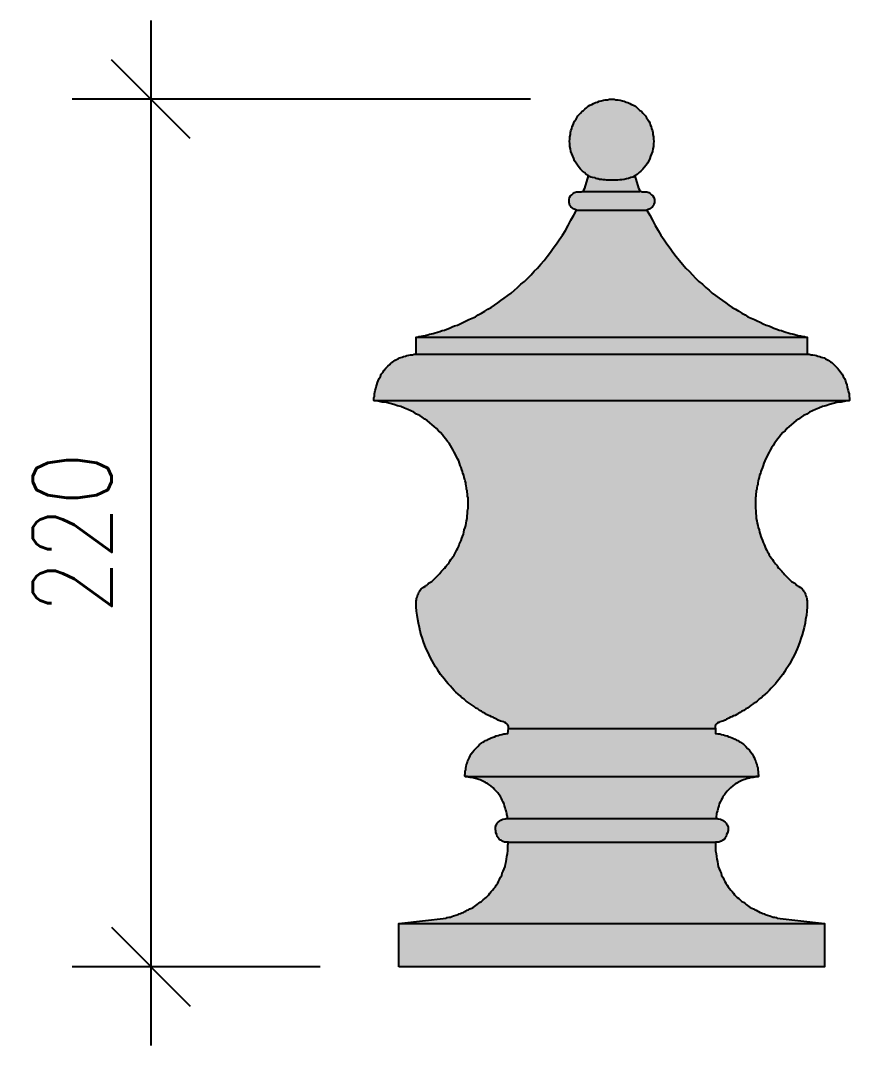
# Model space of a CAD drawing. Header units: millimetres. Extents: x -38686 to 870903, y -23218 to 232707.
# Drawn here: x 16744.2 to 16954.8, y 25199.3 to 25459.6 of the extents above; entities that cross this region are included whole.
import ezdxf

# ---------------------------------------------------------------- set-up
doc = ezdxf.new("R2010")
doc.units = ezdxf.units.MM
doc.header["$LTSCALE"] = 10
doc.header["$PDMODE"] = 35
doc.header["$PDSIZE"] = 50
for name, color, linetype in [('04 - Building Outline', 5, 'Continuous'), ('42 - Detail Hatch', 7, 'Continuous'), ('44 - Detail Text', 7, 'Continuous')]:
    doc.layers.add(name, color=color, linetype=linetype)
doc.styles.add('1-10', font='romans.shx', dxfattribs={"width": 0.8, "height": 20})
doc.dimstyles.new('1-10', dxfattribs={"dimtxt": 20, "dimasz": 20, "dimexe": 20, "dimexo": 20, "dimgap": 10, "dimtad": 1, "dimdec": 0, "dimzin": 0, "dimdsep": 46, "dimtxsty": '1-10', "dimblk": 'OBLIQUE', "dimcen": 20, "dimdle": 20, "dimclrd": 251, "dimclre": 251, "dimclrt": 251, "dimadec": 0, "dimazin": 0, "dimtfac": 1, "dimtdec": 0, "dimtix": 1, "dimtmove": 1, "dimatfit": 3, "dimfxl": 1, "dimtolj": 1, "dimtzin": 0, "dimlwd": 25, "dimarcsym": 0})

# ---------------------------------------------------------------- blocks, each defined once
blk = doc.blocks.new('_Oblique')
at = {"color": 0, "linetype": 'ByBlock', "lineweight": -2}
blk.add_line((-0.5, -0.5), (0.5, 0.5), dxfattribs=at)
blk = doc.blocks.new('*D57')
at = {"layer": '44 - Detail Text', "color": 251, "lineweight": 25, "transparency": 16777216}
blk.add_line((16777.37, 25459.56), (16777.37, 25199.33), dxfattribs=at)
at = {"layer": '44 - Detail Text', "color": 251, "lineweight": -2, "transparency": 16777216}
for p, q in [((16873.79, 25439.56), (16757.37, 25439.56)), ((16820.35, 25219.33), (16757.37, 25219.33))]:
    blk.add_line(p, q, dxfattribs=at)
at = {"layer": 'Defpoints', "color": 0, "transparency": 16777216}
for p in [(16893.79, 25439.56), (16777.37, 25219.33), (16840.35, 25219.33)]:
    blk.add_point(p, dxfattribs=at)
at = {"layer": '44 - Detail Text', "color": 251, "lineweight": 25, "transparency": 16777216, "xscale": 20, "yscale": 20, "zscale": 20}
for p, rotation in [((16777.37, 25439.56), 90), ((16777.37, 25219.33), 270)]:
    blk.add_blockref('_Oblique', p, dxfattribs=dict(at, rotation=rotation))
at = {"layer": '44 - Detail Text', "color": 251, "transparency": 16777216, "insert": (16757.37, 25329.44), "char_height": 20, "attachment_point": 5, "rotation": 90, "style": '1-10'}
blk.add_mtext('\\A1;220', dxfattribs=at)

msp = doc.modelspace()

# ---------------------------------------------------------------- hatches: boundary and pattern name
at = {"layer": '42 - Detail Hatch', "ltscale": 10}
h = msp.add_hatch(color=69, dxfattribs=at)
h.dxf.hatch_style = 1
h.paths.add_polyline_path([(16840.348, 25219.325), (16840.348, 25230.272), (16852.354, 25231.685), (16852.59, 25231.802), (16852.707, 25231.802), (16853.061, 25231.92), (16853.414, 25231.92), (16853.767, 25232.038), (16854.238, 25232.273), (16854.826, 25232.391), (16855.415, 25232.626), (16855.65, 25232.744), (16856.003, 25232.862), (16856.356, 25232.98), (16856.71, 25233.097), (16857.063, 25233.333), (16857.298, 25233.45), (16857.651, 25233.686), (16858.004, 25233.803), (16858.358, 25234.039), (16858.828, 25234.157), (16859.182, 25234.392), (16859.535, 25234.627), (16859.888, 25234.863), (16860.241, 25235.098), (16860.594, 25235.451), (16860.947, 25235.687), (16861.3, 25235.922), (16861.771, 25236.275), (16862.124, 25236.629), (16862.477, 25236.864), (16862.831, 25237.217), (16863.184, 25237.57), (16863.419, 25238.041), (16863.772, 25238.394), (16864.125, 25238.747), (16864.478, 25239.218), (16864.832, 25239.571), (16865.067, 25240.042), (16865.42, 25240.513), (16865.656, 25240.984), (16865.891, 25241.455), (16866.126, 25242.043), (16866.48, 25242.514), (16866.597, 25243.103), (16866.833, 25243.573), (16867.068, 25244.162), (16867.304, 25244.751), (16867.421, 25245.339), (16867.539, 25246.045), (16867.657, 25246.634), (16867.774, 25247.34), (16867.892, 25248.046), (16868.01, 25248.753), (16868.01, 25249.459), (16868.01, 25250.165), (16868.127, 25250.989), (16867.892, 25250.989), (16867.657, 25250.989), (16867.186, 25250.989), (16866.597, 25251.225), (16866.362, 25251.342), (16866.126, 25251.46), (16865.773, 25251.695), (16865.538, 25252.049), (16865.302, 25252.402), (16865.185, 25252.873), (16864.949, 25253.343), (16864.949, 25253.932), (16864.832, 25254.05), (16864.832, 25254.403), (16864.832, 25254.756), (16865.067, 25255.344), (16865.185, 25255.58), (16865.302, 25255.815), (16865.538, 25256.051), (16865.891, 25256.286), (16866.244, 25256.522), (16866.715, 25256.757), (16867.304, 25256.875), (16867.539, 25256.992), (16867.892, 25256.992), (16867.892, 25257.11), (16867.892, 25257.463), (16867.774, 25257.934), (16867.774, 25258.287), (16867.657, 25258.523), (16867.539, 25258.876), (16867.421, 25259.347), (16867.304, 25259.7), (16867.186, 25260.171), (16867.068, 25260.641), (16866.833, 25261.112), (16866.597, 25261.583), (16866.362, 25262.054), (16866.126, 25262.525), (16865.773, 25262.996), (16865.42, 25263.466), (16865.067, 25263.937), (16864.596, 25264.29), (16864.243, 25264.761), (16863.655, 25265.232), (16863.184, 25265.585), (16862.831, 25265.821), (16862.595, 25265.938), (16862.242, 25266.174), (16862.007, 25266.291), (16861.653, 25266.409), (16861.3, 25266.645), (16860.947, 25266.762), (16860.594, 25266.88), (16860.123, 25266.998), (16859.77, 25267.115), (16859.417, 25267.233), (16858.946, 25267.351), (16858.475, 25267.351), (16858.004, 25267.469), (16857.651, 25267.586), (16857.18, 25267.586), (16857.063, 25267.704), (16857.063, 25267.939), (16857.18, 25268.41), (16857.18, 25268.763), (16857.18, 25268.999), (16857.298, 25269.352), (16857.298, 25269.823), (16857.416, 25270.176), (16857.534, 25270.647), (16857.651, 25271), (16857.769, 25271.471), (16858.004, 25271.942), (16858.24, 25272.412), (16858.475, 25272.883), (16858.711, 25273.354), (16859.064, 25273.825), (16859.417, 25274.296), (16859.888, 25274.767), (16860.359, 25275.237), (16860.829, 25275.708), (16861.065, 25275.944), (16861.418, 25276.179), (16861.653, 25276.297), (16862.007, 25276.532), (16862.36, 25276.768), (16862.713, 25276.885), (16863.066, 25277.121), (16863.419, 25277.238), (16863.772, 25277.474), (16864.243, 25277.592), (16864.596, 25277.709), (16865.067, 25277.945), (16865.538, 25278.062), (16866.009, 25278.18), (16866.48, 25278.298), (16866.95, 25278.416), (16867.421, 25278.416), (16868.01, 25278.533), (16868.127, 25279.828), (16868.127, 25279.946), (16868.127, 25280.299), (16868.01, 25280.77), (16867.774, 25281.005), (16867.421, 25281.241), (16867.421, 25281.358), (16867.186, 25281.358), (16866.95, 25281.476), (16866.597, 25281.594), (16866.126, 25281.711), (16865.538, 25281.947), (16865.185, 25282.182), (16864.949, 25282.3), (16864.596, 25282.418), (16864.243, 25282.653), (16863.89, 25282.771), (16863.419, 25283.006), (16863.066, 25283.124), (16862.595, 25283.359), (16862.242, 25283.595), (16861.771, 25283.83), (16861.3, 25284.183), (16860.829, 25284.419), (16860.359, 25284.772), (16859.888, 25285.007), (16859.417, 25285.36), (16858.946, 25285.714), (16858.475, 25286.067), (16857.887, 25286.42), (16857.416, 25286.773), (16856.945, 25287.244), (16856.356, 25287.597), (16855.886, 25288.068), (16855.415, 25288.539), (16854.826, 25289.009), (16854.355, 25289.48), (16853.885, 25290.069), (16853.414, 25290.54), (16852.825, 25291.128), (16852.354, 25291.717), (16851.884, 25292.305), (16851.413, 25292.894), (16850.942, 25293.482), (16850.471, 25294.189), (16850.118, 25294.777), (16849.647, 25295.484), (16849.176, 25296.19), (16848.823, 25297.014), (16848.352, 25297.72), (16847.999, 25298.544), (16847.646, 25299.25), (16847.293, 25300.074), (16846.94, 25300.898), (16846.587, 25301.84), (16846.351, 25302.664), (16845.998, 25303.606), (16845.763, 25304.547), (16845.527, 25305.489), (16845.292, 25306.548), (16845.174, 25307.49), (16844.939, 25308.549), (16844.821, 25309.609), (16844.703, 25310.668), (16844.703, 25310.786), (16844.703, 25311.139), (16844.703, 25311.61), (16844.703, 25312.198), (16844.821, 25312.434), (16844.821, 25312.787), (16844.939, 25313.14), (16845.056, 25313.493), (16845.174, 25313.846), (16845.292, 25314.082), (16845.409, 25314.435), (16845.645, 25314.67), (16845.763, 25314.906), (16845.998, 25315.259), (16846.469, 25315.612), (16846.94, 25315.847), (16847.057, 25315.965), (16847.175, 25316.083), (16847.411, 25316.2), (16847.646, 25316.436), (16847.881, 25316.671), (16848.234, 25316.907), (16848.705, 25317.142), (16849.058, 25317.495), (16849.529, 25317.966), (16850, 25318.437), (16850.236, 25318.672), (16850.471, 25318.908), (16850.706, 25319.143), (16850.942, 25319.379), (16851.177, 25319.732), (16851.413, 25319.967), (16851.766, 25320.32), (16852.001, 25320.556), (16852.237, 25320.909), (16852.472, 25321.262), (16852.825, 25321.615), (16853.061, 25321.968), (16853.296, 25322.321), (16853.531, 25322.675), (16853.767, 25323.028), (16854.12, 25323.499), (16854.355, 25323.852), (16854.591, 25324.322), (16854.826, 25324.676), (16855.062, 25325.146), (16855.297, 25325.617), (16855.533, 25326.088), (16855.65, 25326.559), (16855.886, 25327.03), (16856.121, 25327.501), (16856.356, 25328.089), (16856.474, 25328.56), (16856.71, 25329.149), (16856.827, 25329.619), (16856.945, 25330.208), (16857.18, 25330.797), (16857.298, 25331.385), (16857.416, 25331.974), (16857.534, 25332.562), (16857.651, 25333.151), (16857.651, 25333.739), (16857.769, 25334.446), (16857.769, 25335.034), (16857.887, 25335.74), (16857.887, 25336.447), (16857.887, 25337.035), (16857.887, 25337.741), (16857.887, 25337.859), (16857.887, 25338.095), (16857.887, 25338.33), (16857.769, 25338.801), (16857.769, 25339.272), (16857.651, 25339.86), (16857.651, 25340.213), (16857.534, 25340.566), (16857.534, 25340.92), (16857.416, 25341.39), (16857.298, 25341.744), (16857.298, 25342.214), (16857.18, 25342.685), (16857.063, 25343.038), (16856.945, 25343.509), (16856.827, 25344.098), (16856.592, 25344.569), (16856.474, 25345.039), (16856.356, 25345.51), (16856.121, 25346.099), (16855.886, 25346.57), (16855.768, 25347.158), (16855.533, 25347.747), (16855.297, 25348.218), (16854.944, 25348.806), (16854.709, 25349.395), (16854.355, 25349.983), (16854.12, 25350.454), (16853.767, 25351.043), (16853.414, 25351.631), (16853.061, 25352.22), (16852.707, 25352.691), (16852.237, 25353.279), (16851.766, 25353.868), (16851.413, 25354.339), (16850.942, 25354.927), (16850.353, 25355.398), (16849.882, 25355.986), (16849.294, 25356.457), (16848.823, 25356.928), (16848.234, 25357.399), (16847.528, 25357.988), (16846.94, 25358.341), (16846.233, 25358.812), (16845.645, 25359.282), (16844.821, 25359.635), (16844.115, 25360.106), (16843.408, 25360.459), (16842.584, 25360.813), (16841.76, 25361.166), (16840.819, 25361.519), (16839.995, 25361.754), (16839.053, 25362.107), (16838.111, 25362.343), (16837.17, 25362.578), (16836.11, 25362.696), (16835.051, 25362.931), (16833.992, 25363.049), (16833.992, 25363.167), (16833.992, 25363.52), (16833.992, 25363.755), (16834.109, 25364.108), (16834.109, 25364.462), (16834.109, 25364.815), (16834.227, 25365.168), (16834.345, 25365.639), (16834.462, 25366.11), (16834.58, 25366.58), (16834.698, 25367.051), (16834.933, 25367.64), (16835.051, 25368.111), (16835.286, 25368.699), (16835.64, 25369.17), (16835.875, 25369.759), (16836.228, 25370.229), (16836.581, 25370.818), (16837.052, 25371.289), (16837.523, 25371.76), (16837.994, 25372.23), (16838.229, 25372.466), (16838.465, 25372.701), (16838.818, 25372.937), (16839.053, 25373.054), (16839.406, 25373.29), (16839.759, 25373.525), (16840.113, 25373.643), (16840.466, 25373.878), (16840.819, 25373.996), (16841.172, 25374.114), (16841.525, 25374.232), (16841.996, 25374.349), (16842.349, 25374.467), (16842.82, 25374.585), (16843.291, 25374.702), (16843.762, 25374.702), (16844.232, 25374.82), (16844.703, 25374.82), (16844.703, 25379.175), (16844.821, 25379.175), (16845.056, 25379.175), (16845.409, 25379.293), (16845.88, 25379.293), (16846.116, 25379.411), (16846.469, 25379.528), (16846.822, 25379.528), (16847.293, 25379.646), (16847.646, 25379.764), (16848.117, 25379.882), (16848.588, 25379.999), (16849.058, 25380.117), (16849.529, 25380.235), (16850.118, 25380.47), (16850.706, 25380.588), (16851.295, 25380.823), (16851.884, 25380.941), (16852.472, 25381.176), (16853.178, 25381.412), (16853.885, 25381.765), (16854.473, 25382), (16855.179, 25382.236), (16855.886, 25382.589), (16856.71, 25382.942), (16857.416, 25383.295), (16858.122, 25383.648), (16858.946, 25384.001), (16859.77, 25384.355), (16860.476, 25384.825), (16861.3, 25385.296), (16862.124, 25385.767), (16862.948, 25386.238), (16863.772, 25386.709), (16864.596, 25387.297), (16865.42, 25387.886), (16866.244, 25388.474), (16867.068, 25389.063), (16868.01, 25389.769), (16868.834, 25390.358), (16869.658, 25391.064), (16870.482, 25391.77), (16871.306, 25392.594), (16872.247, 25393.301), (16873.071, 25394.125), (16873.895, 25394.948), (16874.719, 25395.89), (16875.543, 25396.714), (16876.367, 25397.656), (16877.191, 25398.597), (16878.015, 25399.657), (16878.839, 25400.716), (16879.545, 25401.776), (16880.369, 25402.835), (16881.076, 25403.894), (16881.9, 25405.072), (16882.606, 25406.249), (16883.312, 25407.543), (16884.018, 25408.838), (16884.725, 25410.133), (16885.431, 25411.428), (16885.078, 25411.546), (16884.607, 25411.781), (16884.371, 25412.016), (16884.018, 25412.252), (16883.783, 25412.605), (16883.665, 25412.958), (16883.547, 25413.311), (16883.547, 25413.664), (16883.547, 25414.135), (16883.665, 25414.606), (16883.901, 25415.077), (16884.254, 25415.312), (16884.607, 25415.665), (16884.96, 25415.901), (16885.431, 25416.019), (16885.902, 25416.019), (16886.019, 25416.019), (16886.608, 25416.019), (16886.843, 25416.136), (16887.079, 25416.254), (16887.314, 25416.607), (16887.55, 25416.96), (16888.491, 25420.138), (16887.903, 25420.492), (16887.432, 25420.962), (16886.961, 25421.316), (16886.49, 25421.786), (16886.137, 25422.257), (16885.666, 25422.846), (16885.313, 25423.317), (16884.96, 25423.905), (16884.725, 25424.494), (16884.489, 25425.082), (16884.254, 25425.671), (16884.018, 25426.259), (16883.901, 25426.966), (16883.783, 25427.554), (16883.783, 25428.26), (16883.665, 25428.967), (16883.783, 25429.437), (16883.783, 25430.026), (16883.901, 25430.615), (16883.901, 25431.085), (16884.018, 25431.556), (16884.254, 25432.145), (16884.371, 25432.616), (16884.607, 25433.087), (16884.725, 25433.557), (16884.96, 25434.028), (16885.313, 25434.499), (16885.549, 25434.852), (16885.784, 25435.323), (16886.137, 25435.676), (16886.49, 25436.029), (16886.843, 25436.5), (16887.197, 25436.736), (16887.55, 25437.089), (16888.02, 25437.442), (16888.374, 25437.795), (16888.844, 25438.03), (16889.315, 25438.266), (16889.786, 25438.501), (16890.257, 25438.737), (16890.728, 25438.854), (16891.199, 25439.09), (16891.669, 25439.207), (16892.258, 25439.325), (16892.729, 25439.443), (16893.317, 25439.443), (16893.788, 25439.561), (16894.377, 25439.561), (16894.965, 25439.561), (16895.436, 25439.443), (16896.025, 25439.443), (16896.496, 25439.325), (16897.084, 25439.207), (16897.555, 25439.09), (16898.026, 25438.854), (16898.497, 25438.737), (16898.968, 25438.501), (16899.438, 25438.266), (16899.909, 25438.03), (16900.38, 25437.795), (16900.733, 25437.442), (16901.204, 25437.089), (16901.557, 25436.736), (16901.91, 25436.5), (16902.263, 25436.029), (16902.617, 25435.676), (16902.97, 25435.323), (16903.205, 25434.852), (16903.44, 25434.499), (16903.794, 25434.028), (16904.029, 25433.557), (16904.147, 25433.087), (16904.382, 25432.616), (16904.5, 25432.145), (16904.735, 25431.556), (16904.853, 25431.085), (16904.853, 25430.615), (16904.971, 25430.026), (16904.971, 25429.437), (16905.088, 25428.967), (16904.971, 25428.26), (16904.971, 25427.554), (16904.853, 25426.966), (16904.735, 25426.259), (16904.5, 25425.671), (16904.264, 25425.082), (16904.029, 25424.494), (16903.794, 25423.905), (16903.44, 25423.317), (16903.087, 25422.846), (16902.617, 25422.257), (16902.263, 25421.786), (16901.793, 25421.316), (16901.322, 25420.962), (16900.851, 25420.492), (16900.262, 25420.138), (16901.204, 25416.96), (16901.439, 25416.607), (16901.675, 25416.254), (16901.91, 25416.136), (16902.146, 25416.019), (16902.734, 25416.019), (16902.852, 25416.019), (16903.323, 25416.019), (16903.794, 25415.901), (16904.147, 25415.665), (16904.5, 25415.312), (16904.853, 25415.077), (16905.088, 25414.606), (16905.206, 25414.135), (16905.206, 25413.664), (16905.206, 25413.311), (16905.088, 25412.958), (16904.971, 25412.605), (16904.735, 25412.252), (16904.382, 25412.016), (16904.147, 25411.781), (16903.676, 25411.546), (16903.323, 25411.428), (16904.029, 25410.133), (16904.735, 25408.838), (16905.442, 25407.543), (16906.148, 25406.249), (16906.854, 25405.072), (16907.678, 25403.894), (16908.384, 25402.835), (16909.208, 25401.776), (16909.915, 25400.716), (16910.739, 25399.657), (16911.562, 25398.597), (16912.386, 25397.656), (16913.21, 25396.714), (16914.034, 25395.89), (16914.858, 25394.948), (16915.682, 25394.125), (16916.506, 25393.301), (16917.448, 25392.594), (16918.272, 25391.77), (16919.096, 25391.064), (16919.92, 25390.358), (16920.744, 25389.769), (16921.686, 25389.063), (16922.509, 25388.474), (16923.333, 25387.886), (16924.157, 25387.297), (16924.981, 25386.709), (16925.805, 25386.238), (16926.629, 25385.767), (16927.453, 25385.296), (16928.277, 25384.825), (16928.984, 25384.355), (16929.808, 25384.001), (16930.631, 25383.648), (16931.338, 25383.295), (16932.044, 25382.942), (16932.868, 25382.589), (16933.574, 25382.236), (16934.28, 25382), (16934.869, 25381.765), (16935.575, 25381.412), (16936.282, 25381.176), (16936.87, 25380.941), (16937.459, 25380.823), (16938.047, 25380.588), (16938.636, 25380.47), (16939.224, 25380.235), (16939.695, 25380.117), (16940.166, 25379.999), (16940.637, 25379.882), (16941.108, 25379.764), (16941.461, 25379.646), (16941.932, 25379.528), (16942.285, 25379.528), (16942.638, 25379.411), (16942.873, 25379.293), (16943.344, 25379.293), (16943.697, 25379.175), (16943.933, 25379.175), (16944.05, 25379.175), (16944.05, 25374.82), (16944.521, 25374.82), (16944.992, 25374.702), (16945.463, 25374.702), (16945.934, 25374.585), (16946.405, 25374.467), (16946.758, 25374.349), (16947.229, 25374.232), (16947.582, 25374.114), (16947.935, 25373.996), (16948.288, 25373.878), (16948.641, 25373.643), (16948.994, 25373.525), (16949.347, 25373.29), (16949.701, 25373.054), (16949.936, 25372.937), (16950.289, 25372.701), (16950.524, 25372.466), (16950.76, 25372.23), (16951.231, 25371.76), (16951.702, 25371.289), (16952.172, 25370.818), (16952.526, 25370.229), (16952.879, 25369.759), (16953.114, 25369.17), (16953.467, 25368.699), (16953.703, 25368.111), (16953.82, 25367.64), (16954.056, 25367.051), (16954.173, 25366.58), (16954.291, 25366.11), (16954.409, 25365.639), (16954.527, 25365.168), (16954.644, 25364.815), (16954.644, 25364.462), (16954.644, 25364.108), (16954.762, 25363.755), (16954.762, 25363.52), (16954.762, 25363.167), (16954.762, 25363.049), (16953.703, 25362.931), (16952.643, 25362.696), (16951.584, 25362.578), (16950.642, 25362.343), (16949.701, 25362.107), (16948.759, 25361.754), (16947.935, 25361.519), (16946.993, 25361.166), (16946.169, 25360.813), (16945.345, 25360.459), (16944.639, 25360.106), (16943.933, 25359.635), (16943.109, 25359.282), (16942.52, 25358.812), (16941.814, 25358.341), (16941.225, 25357.988), (16940.519, 25357.399), (16939.931, 25356.928), (16939.46, 25356.457), (16938.871, 25355.986), (16938.4, 25355.398), (16937.812, 25354.927), (16937.341, 25354.339), (16936.988, 25353.868), (16936.517, 25353.279), (16936.046, 25352.691), (16935.693, 25352.22), (16935.34, 25351.631), (16934.987, 25351.043), (16934.634, 25350.454), (16934.398, 25349.983), (16934.045, 25349.395), (16933.81, 25348.806), (16933.457, 25348.218), (16933.221, 25347.747), (16932.986, 25347.158), (16932.868, 25346.57), (16932.633, 25346.099), (16932.397, 25345.51), (16932.279, 25345.039), (16932.162, 25344.569), (16931.926, 25344.098), (16931.809, 25343.509), (16931.691, 25343.038), (16931.573, 25342.685), (16931.455, 25342.214), (16931.455, 25341.744), (16931.338, 25341.39), (16931.22, 25340.92), (16931.22, 25340.566), (16931.102, 25340.213), (16931.102, 25339.86), (16930.985, 25339.272), (16930.985, 25338.801), (16930.867, 25338.33), (16930.867, 25338.095), (16930.867, 25337.859), (16930.867, 25337.741), (16930.867, 25337.035), (16930.867, 25336.447), (16930.867, 25335.74), (16930.985, 25335.034), (16930.985, 25334.446), (16931.102, 25333.739), (16931.102, 25333.151), (16931.22, 25332.562), (16931.338, 25331.974), (16931.455, 25331.385), (16931.573, 25330.797), (16931.809, 25330.208), (16931.926, 25329.619), (16932.044, 25329.149), (16932.279, 25328.56), (16932.397, 25328.089), (16932.633, 25327.501), (16932.868, 25327.03), (16933.103, 25326.559), (16933.221, 25326.088), (16933.457, 25325.617), (16933.692, 25325.146), (16933.927, 25324.676), (16934.163, 25324.322), (16934.398, 25323.852), (16934.634, 25323.499), (16934.987, 25323.028), (16935.222, 25322.675), (16935.458, 25322.321), (16935.693, 25321.968), (16935.928, 25321.615), (16936.282, 25321.262), (16936.517, 25320.909), (16936.752, 25320.556), (16936.988, 25320.32), (16937.341, 25319.967), (16937.576, 25319.732), (16937.812, 25319.379), (16938.047, 25319.143), (16938.283, 25318.908), (16938.518, 25318.672), (16938.753, 25318.437), (16939.224, 25317.966), (16939.695, 25317.495), (16940.048, 25317.142), (16940.519, 25316.907), (16940.872, 25316.671), (16941.108, 25316.436), (16941.343, 25316.2), (16941.579, 25316.083), (16941.696, 25315.965), (16941.932, 25315.847), (16942.285, 25315.612), (16942.756, 25315.259), (16942.991, 25314.906), (16943.109, 25314.67), (16943.344, 25314.435), (16943.462, 25314.082), (16943.58, 25313.846), (16943.697, 25313.493), (16943.815, 25313.14), (16943.933, 25312.787), (16943.933, 25312.434), (16944.05, 25312.198), (16944.05, 25311.61), (16944.05, 25311.139), (16944.05, 25310.786), (16944.05, 25310.668), (16943.933, 25309.609), (16943.815, 25308.549), (16943.58, 25307.49), (16943.462, 25306.548), (16943.226, 25305.489), (16942.991, 25304.547), (16942.756, 25303.606), (16942.402, 25302.664), (16942.167, 25301.84), (16941.814, 25300.898), (16941.461, 25300.074), (16941.108, 25299.25), (16940.755, 25298.544), (16940.401, 25297.72), (16939.931, 25297.014), (16939.577, 25296.19), (16939.107, 25295.484), (16938.636, 25294.777), (16938.283, 25294.189), (16937.812, 25293.482), (16937.341, 25292.894), (16936.87, 25292.305), (16936.399, 25291.717), (16935.928, 25291.128), (16935.34, 25290.54), (16934.869, 25290.069), (16934.398, 25289.48), (16933.927, 25289.009), (16933.339, 25288.539), (16932.868, 25288.068), (16932.397, 25287.597), (16931.809, 25287.244), (16931.338, 25286.773), (16930.867, 25286.42), (16930.278, 25286.067), (16929.808, 25285.714), (16929.337, 25285.36), (16928.866, 25285.007), (16928.395, 25284.772), (16927.924, 25284.419), (16927.453, 25284.183), (16926.982, 25283.83), (16926.512, 25283.595), (16926.159, 25283.359), (16925.688, 25283.124), (16925.335, 25283.006), (16924.864, 25282.771), (16924.511, 25282.653), (16924.157, 25282.418), (16923.804, 25282.3), (16923.569, 25282.182), (16923.216, 25281.947), (16922.627, 25281.711), (16922.156, 25281.594), (16921.803, 25281.476), (16921.568, 25281.358), (16921.332, 25281.358), (16921.332, 25281.241), (16920.979, 25281.005), (16920.744, 25280.77), (16920.626, 25280.299), (16920.626, 25279.946), (16920.744, 25279.828), (16920.744, 25278.533), (16921.332, 25278.416), (16921.803, 25278.416), (16922.274, 25278.298), (16922.745, 25278.18), (16923.216, 25278.062), (16923.687, 25277.945), (16924.157, 25277.709), (16924.511, 25277.592), (16924.981, 25277.474), (16925.335, 25277.238), (16925.688, 25277.121), (16926.041, 25276.885), (16926.394, 25276.768), (16926.747, 25276.532), (16927.1, 25276.297), (16927.336, 25276.179), (16927.689, 25275.944), (16927.924, 25275.708), (16928.395, 25275.237), (16928.866, 25274.767), (16929.337, 25274.296), (16929.69, 25273.825), (16930.043, 25273.354), (16930.278, 25272.883), (16930.514, 25272.412), (16930.749, 25271.942), (16930.985, 25271.471), (16931.102, 25271), (16931.22, 25270.647), (16931.338, 25270.176), (16931.455, 25269.823), (16931.455, 25269.352), (16931.573, 25268.999), (16931.573, 25268.763), (16931.573, 25268.41), (16931.691, 25267.939), (16931.691, 25267.704), (16931.691, 25267.586), (16931.102, 25267.586), (16930.749, 25267.469), (16930.278, 25267.351), (16929.808, 25267.351), (16929.337, 25267.233), (16928.984, 25267.115), (16928.63, 25266.998), (16928.16, 25266.88), (16927.806, 25266.762), (16927.453, 25266.645), (16927.1, 25266.409), (16926.747, 25266.291), (16926.512, 25266.174), (16926.159, 25265.938), (16925.923, 25265.821), (16925.57, 25265.585), (16925.099, 25265.232), (16924.511, 25264.761), (16924.157, 25264.29), (16923.687, 25263.937), (16923.333, 25263.466), (16922.98, 25262.996), (16922.627, 25262.525), (16922.392, 25262.054), (16922.156, 25261.583), (16921.921, 25261.112), (16921.686, 25260.641), (16921.568, 25260.171), (16921.45, 25259.7), (16921.332, 25259.347), (16921.215, 25258.876), (16921.097, 25258.523), (16920.979, 25258.287), (16920.979, 25257.934), (16920.862, 25257.463), (16920.862, 25257.11), (16920.862, 25256.992), (16921.215, 25256.992), (16921.45, 25256.875), (16922.039, 25256.757), (16922.509, 25256.522), (16922.863, 25256.286), (16923.216, 25256.051), (16923.451, 25255.815), (16923.569, 25255.58), (16923.687, 25255.344), (16923.922, 25254.756), (16923.922, 25254.403), (16923.922, 25254.05), (16923.922, 25253.932), (16923.804, 25253.343), (16923.569, 25252.873), (16923.451, 25252.402), (16923.216, 25252.049), (16922.98, 25251.695), (16922.627, 25251.46), (16922.392, 25251.342), (16922.156, 25251.225), (16921.568, 25250.989), (16921.097, 25250.989), (16920.862, 25250.989), (16920.744, 25250.989), (16920.744, 25250.165), (16920.744, 25249.459), (16920.744, 25248.753), (16920.862, 25248.046), (16920.979, 25247.34), (16921.097, 25246.634), (16921.215, 25246.045), (16921.332, 25245.339), (16921.45, 25244.751), (16921.686, 25244.162), (16921.921, 25243.573), (16922.156, 25243.103), (16922.274, 25242.514), (16922.627, 25242.043), (16922.863, 25241.455), (16923.098, 25240.984), (16923.333, 25240.513), (16923.687, 25240.042), (16923.922, 25239.571), (16924.275, 25239.218), (16924.628, 25238.747), (16924.981, 25238.394), (16925.335, 25238.041), (16925.57, 25237.57), (16925.923, 25237.217), (16926.276, 25236.864), (16926.629, 25236.629), (16926.982, 25236.275), (16927.453, 25235.922), (16927.806, 25235.687), (16928.16, 25235.451), (16928.513, 25235.098), (16928.866, 25234.863), (16929.219, 25234.627), (16929.572, 25234.392), (16929.925, 25234.157), (16930.396, 25234.039), (16930.749, 25233.803), (16931.102, 25233.686), (16931.455, 25233.45), (16931.691, 25233.333), (16932.044, 25233.097), (16932.397, 25232.98), (16932.75, 25232.862), (16933.103, 25232.744), (16933.339, 25232.626), (16933.927, 25232.391), (16934.516, 25232.273), (16934.987, 25232.038), (16935.34, 25231.92), (16935.693, 25231.92), (16936.046, 25231.802), (16936.164, 25231.802), (16936.399, 25231.685), (16948.406, 25230.272), (16948.406, 25219.325)])

# ---------------------------------------------------------------- linework, layer by layer
at = {"color": 252}
for points in [[(16888.491, 25420.138), (16888.491, 25420.138), (16888.727, 25420.021), (16889.08, 25419.903), (16889.433, 25419.785), (16890.022, 25419.668), (16890.257, 25419.55), (16890.61, 25419.432), (16890.963, 25419.432), (16891.316, 25419.314), (16891.787, 25419.314), (16892.14, 25419.197), (16892.611, 25419.197), (16892.964, 25419.079), (16893.435, 25419.079), (16893.906, 25419.079), (16894.377, 25419.079), (16894.965, 25419.079), (16895.436, 25419.079), (16895.907, 25419.079), (16896.496, 25419.197), (16896.966, 25419.197), (16897.555, 25419.314), (16898.144, 25419.432), (16898.614, 25419.55), (16899.203, 25419.785), (16899.791, 25419.903), (16900.262, 25420.138)], [(16886.961, 25416.136), (16901.557, 25416.136)], [(16885.431, 25411.428), (16903.323, 25411.428)], [(16844.703, 25379.175), (16944.05, 25379.175)], [(16844.703, 25374.82), (16944.05, 25374.82)], [(16833.992, 25363.049), (16954.762, 25363.049)], [(16868.127, 25279.828), (16920.744, 25279.828)], [(16857.18, 25267.586), (16931.691, 25267.586)], [(16867.892, 25256.992), (16920.862, 25256.992)], [(16868.127, 25250.989), (16920.744, 25250.989)], [(16840.348, 25230.272), (16948.406, 25230.272)]]:
    msp.add_lwpolyline(points, dxfattribs=at)
at = {"layer": '04 - Building Outline', "color": 7}
msp.add_lwpolyline([(16840.348, 25219.325), (16840.348, 25230.272), (16852.354, 25231.685), (16852.59, 25231.802), (16852.707, 25231.802), (16853.061, 25231.92), (16853.414, 25231.92), (16853.767, 25232.038), (16854.238, 25232.273), (16854.826, 25232.391), (16855.415, 25232.626), (16855.65, 25232.744), (16856.003, 25232.862), (16856.356, 25232.98), (16856.71, 25233.097), (16857.063, 25233.333), (16857.298, 25233.45), (16857.651, 25233.686), (16858.004, 25233.803), (16858.358, 25234.039), (16858.828, 25234.157), (16859.182, 25234.392), (16859.535, 25234.627), (16859.888, 25234.863), (16860.241, 25235.098), (16860.594, 25235.451), (16860.947, 25235.687), (16861.3, 25235.922), (16861.771, 25236.275), (16862.124, 25236.629), (16862.477, 25236.864), (16862.831, 25237.217), (16863.184, 25237.57), (16863.419, 25238.041), (16863.772, 25238.394), (16864.125, 25238.747), (16864.478, 25239.218), (16864.832, 25239.571), (16865.067, 25240.042), (16865.42, 25240.513), (16865.656, 25240.984), (16865.891, 25241.455), (16866.126, 25242.043), (16866.48, 25242.514), (16866.597, 25243.103), (16866.833, 25243.573), (16867.068, 25244.162), (16867.304, 25244.751), (16867.421, 25245.339), (16867.539, 25246.045), (16867.657, 25246.634), (16867.774, 25247.34), (16867.892, 25248.046), (16868.01, 25248.753), (16868.01, 25249.459), (16868.01, 25250.165), (16868.127, 25250.989), (16867.892, 25250.989), (16867.657, 25250.989), (16867.186, 25250.989), (16866.597, 25251.225), (16866.362, 25251.342), (16866.126, 25251.46), (16865.773, 25251.695), (16865.538, 25252.049), (16865.302, 25252.402), (16865.185, 25252.873), (16864.949, 25253.343), (16864.949, 25253.932), (16864.832, 25254.05), (16864.832, 25254.403), (16864.832, 25254.756), (16865.067, 25255.344), (16865.185, 25255.58), (16865.302, 25255.815), (16865.538, 25256.051), (16865.891, 25256.286), (16866.244, 25256.522), (16866.715, 25256.757), (16867.304, 25256.875), (16867.539, 25256.992), (16867.892, 25256.992), (16867.892, 25257.11), (16867.892, 25257.463), (16867.774, 25257.934), (16867.774, 25258.287), (16867.657, 25258.523), (16867.539, 25258.876), (16867.421, 25259.347), (16867.304, 25259.7), (16867.186, 25260.171), (16867.068, 25260.641), (16866.833, 25261.112), (16866.597, 25261.583), (16866.362, 25262.054), (16866.126, 25262.525), (16865.773, 25262.996), (16865.42, 25263.466), (16865.067, 25263.937), (16864.596, 25264.29), (16864.243, 25264.761), (16863.655, 25265.232), (16863.184, 25265.585), (16862.831, 25265.821), (16862.595, 25265.938), (16862.242, 25266.174), (16862.007, 25266.291), (16861.653, 25266.409), (16861.3, 25266.645), (16860.947, 25266.762), (16860.594, 25266.88), (16860.123, 25266.998), (16859.77, 25267.115), (16859.417, 25267.233), (16858.946, 25267.351), (16858.475, 25267.351), (16858.004, 25267.469), (16857.651, 25267.586), (16857.18, 25267.586), (16857.063, 25267.704), (16857.063, 25267.939), (16857.18, 25268.41), (16857.18, 25268.763), (16857.18, 25268.999), (16857.298, 25269.352), (16857.298, 25269.823), (16857.416, 25270.176), (16857.534, 25270.647), (16857.651, 25271), (16857.769, 25271.471), (16858.004, 25271.942), (16858.24, 25272.412), (16858.475, 25272.883), (16858.711, 25273.354), (16859.064, 25273.825), (16859.417, 25274.296), (16859.888, 25274.767), (16860.359, 25275.237), (16860.829, 25275.708), (16861.065, 25275.944), (16861.418, 25276.179), (16861.653, 25276.297), (16862.007, 25276.532), (16862.36, 25276.768), (16862.713, 25276.885), (16863.066, 25277.121), (16863.419, 25277.238), (16863.772, 25277.474), (16864.243, 25277.592), (16864.596, 25277.709), (16865.067, 25277.945), (16865.538, 25278.062), (16866.009, 25278.18), (16866.48, 25278.298), (16866.95, 25278.416), (16867.421, 25278.416), (16868.01, 25278.533), (16868.127, 25279.828), (16868.127, 25279.946), (16868.127, 25280.299), (16868.01, 25280.77), (16867.774, 25281.005), (16867.421, 25281.241), (16867.421, 25281.358), (16867.186, 25281.358), (16866.95, 25281.476), (16866.597, 25281.594), (16866.126, 25281.711), (16865.538, 25281.947), (16865.185, 25282.182), (16864.949, 25282.3), (16864.596, 25282.418), (16864.243, 25282.653), (16863.89, 25282.771), (16863.419, 25283.006), (16863.066, 25283.124), (16862.595, 25283.359), (16862.242, 25283.595), (16861.771, 25283.83), (16861.3, 25284.183), (16860.829, 25284.419), (16860.359, 25284.772), (16859.888, 25285.007), (16859.417, 25285.36), (16858.946, 25285.714), (16858.475, 25286.067), (16857.887, 25286.42), (16857.416, 25286.773), (16856.945, 25287.244), (16856.356, 25287.597), (16855.886, 25288.068), (16855.415, 25288.539), (16854.826, 25289.009), (16854.355, 25289.48), (16853.885, 25290.069), (16853.414, 25290.54), (16852.825, 25291.128), (16852.354, 25291.717), (16851.884, 25292.305), (16851.413, 25292.894), (16850.942, 25293.482), (16850.471, 25294.189), (16850.118, 25294.777), (16849.647, 25295.484), (16849.176, 25296.19), (16848.823, 25297.014), (16848.352, 25297.72), (16847.999, 25298.544), (16847.646, 25299.25), (16847.293, 25300.074), (16846.94, 25300.898), (16846.587, 25301.84), (16846.351, 25302.664), (16845.998, 25303.606), (16845.763, 25304.547), (16845.527, 25305.489), (16845.292, 25306.548), (16845.174, 25307.49), (16844.939, 25308.549), (16844.821, 25309.609), (16844.703, 25310.668), (16844.703, 25310.786), (16844.703, 25311.139), (16844.703, 25311.61), (16844.703, 25312.198), (16844.821, 25312.434), (16844.821, 25312.787), (16844.939, 25313.14), (16845.056, 25313.493), (16845.174, 25313.846), (16845.292, 25314.082), (16845.409, 25314.435), (16845.645, 25314.67), (16845.763, 25314.906), (16845.998, 25315.259), (16846.469, 25315.612), (16846.94, 25315.847), (16847.057, 25315.965), (16847.175, 25316.083), (16847.411, 25316.2), (16847.646, 25316.436), (16847.881, 25316.671), (16848.234, 25316.907), (16848.705, 25317.142), (16849.058, 25317.495), (16849.529, 25317.966), (16850, 25318.437), (16850.236, 25318.672), (16850.471, 25318.908), (16850.706, 25319.143), (16850.942, 25319.379), (16851.177, 25319.732), (16851.413, 25319.967), (16851.766, 25320.32), (16852.001, 25320.556), (16852.237, 25320.909), (16852.472, 25321.262), (16852.825, 25321.615), (16853.061, 25321.968), (16853.296, 25322.321), (16853.531, 25322.675), (16853.767, 25323.028), (16854.12, 25323.499), (16854.355, 25323.852), (16854.591, 25324.322), (16854.826, 25324.676), (16855.062, 25325.146), (16855.297, 25325.617), (16855.533, 25326.088), (16855.65, 25326.559), (16855.886, 25327.03), (16856.121, 25327.501), (16856.356, 25328.089), (16856.474, 25328.56), (16856.71, 25329.149), (16856.827, 25329.619), (16856.945, 25330.208), (16857.18, 25330.797), (16857.298, 25331.385), (16857.416, 25331.974), (16857.534, 25332.562), (16857.651, 25333.151), (16857.651, 25333.739), (16857.769, 25334.446), (16857.769, 25335.034), (16857.887, 25335.74), (16857.887, 25336.447), (16857.887, 25337.035), (16857.887, 25337.741), (16857.887, 25337.859), (16857.887, 25338.095), (16857.887, 25338.33), (16857.769, 25338.801), (16857.769, 25339.272), (16857.651, 25339.86), (16857.651, 25340.213), (16857.534, 25340.566), (16857.534, 25340.92), (16857.416, 25341.39), (16857.298, 25341.744), (16857.298, 25342.214), (16857.18, 25342.685), (16857.063, 25343.038), (16856.945, 25343.509), (16856.827, 25344.098), (16856.592, 25344.569), (16856.474, 25345.039), (16856.356, 25345.51), (16856.121, 25346.099), (16855.886, 25346.57), (16855.768, 25347.158), (16855.533, 25347.747), (16855.297, 25348.218), (16854.944, 25348.806), (16854.709, 25349.395), (16854.355, 25349.983), (16854.12, 25350.454), (16853.767, 25351.043), (16853.414, 25351.631), (16853.061, 25352.22), (16852.707, 25352.691), (16852.237, 25353.279), (16851.766, 25353.868), (16851.413, 25354.339), (16850.942, 25354.927), (16850.353, 25355.398), (16849.882, 25355.986), (16849.294, 25356.457), (16848.823, 25356.928), (16848.234, 25357.399), (16847.528, 25357.988), (16846.94, 25358.341), (16846.233, 25358.812), (16845.645, 25359.282), (16844.821, 25359.635), (16844.115, 25360.106), (16843.408, 25360.459), (16842.584, 25360.813), (16841.76, 25361.166), (16840.819, 25361.519), (16839.995, 25361.754), (16839.053, 25362.107), (16838.111, 25362.343), (16837.17, 25362.578), (16836.11, 25362.696), (16835.051, 25362.931), (16833.992, 25363.049), (16833.992, 25363.167), (16833.992, 25363.52), (16833.992, 25363.755), (16834.109, 25364.108), (16834.109, 25364.462), (16834.109, 25364.815), (16834.227, 25365.168), (16834.345, 25365.639), (16834.462, 25366.11), (16834.58, 25366.58), (16834.698, 25367.051), (16834.933, 25367.64), (16835.051, 25368.111), (16835.286, 25368.699), (16835.64, 25369.17), (16835.875, 25369.759), (16836.228, 25370.229), (16836.581, 25370.818), (16837.052, 25371.289), (16837.523, 25371.76), (16837.994, 25372.23), (16838.229, 25372.466), (16838.465, 25372.701), (16838.818, 25372.937), (16839.053, 25373.054), (16839.406, 25373.29), (16839.759, 25373.525), (16840.113, 25373.643), (16840.466, 25373.878), (16840.819, 25373.996), (16841.172, 25374.114), (16841.525, 25374.232), (16841.996, 25374.349), (16842.349, 25374.467), (16842.82, 25374.585), (16843.291, 25374.702), (16843.762, 25374.702), (16844.232, 25374.82), (16844.703, 25374.82), (16844.703, 25379.175), (16844.821, 25379.175), (16845.056, 25379.175), (16845.409, 25379.293), (16845.88, 25379.293), (16846.116, 25379.411), (16846.469, 25379.528), (16846.822, 25379.528), (16847.293, 25379.646), (16847.646, 25379.764), (16848.117, 25379.882), (16848.588, 25379.999), (16849.058, 25380.117), (16849.529, 25380.235), (16850.118, 25380.47), (16850.706, 25380.588), (16851.295, 25380.823), (16851.884, 25380.941), (16852.472, 25381.176), (16853.178, 25381.412), (16853.885, 25381.765), (16854.473, 25382), (16855.179, 25382.236), (16855.886, 25382.589), (16856.71, 25382.942), (16857.416, 25383.295), (16858.122, 25383.648), (16858.946, 25384.001), (16859.77, 25384.355), (16860.476, 25384.825), (16861.3, 25385.296), (16862.124, 25385.767), (16862.948, 25386.238), (16863.772, 25386.709), (16864.596, 25387.297), (16865.42, 25387.886), (16866.244, 25388.474), (16867.068, 25389.063), (16868.01, 25389.769), (16868.834, 25390.358), (16869.658, 25391.064), (16870.482, 25391.77), (16871.306, 25392.594), (16872.247, 25393.301), (16873.071, 25394.125), (16873.895, 25394.948), (16874.719, 25395.89), (16875.543, 25396.714), (16876.367, 25397.656), (16877.191, 25398.597), (16878.015, 25399.657), (16878.839, 25400.716), (16879.545, 25401.776), (16880.369, 25402.835), (16881.076, 25403.894), (16881.9, 25405.072), (16882.606, 25406.249), (16883.312, 25407.543), (16884.018, 25408.838), (16884.725, 25410.133), (16885.431, 25411.428), (16885.078, 25411.546), (16884.607, 25411.781), (16884.371, 25412.016), (16884.018, 25412.252), (16883.783, 25412.605), (16883.665, 25412.958), (16883.547, 25413.311), (16883.547, 25413.664), (16883.547, 25414.135), (16883.665, 25414.606), (16883.901, 25415.077), (16884.254, 25415.312), (16884.607, 25415.665), (16884.96, 25415.901), (16885.431, 25416.019), (16885.902, 25416.019), (16886.019, 25416.019), (16886.608, 25416.019), (16886.843, 25416.136), (16887.079, 25416.254), (16887.314, 25416.607), (16887.55, 25416.96), (16888.491, 25420.138), (16887.903, 25420.492), (16887.432, 25420.962), (16886.961, 25421.316), (16886.49, 25421.786), (16886.137, 25422.257), (16885.666, 25422.846), (16885.313, 25423.317), (16884.96, 25423.905), (16884.725, 25424.494), (16884.489, 25425.082), (16884.254, 25425.671), (16884.018, 25426.259), (16883.901, 25426.966), (16883.783, 25427.554), (16883.783, 25428.26), (16883.665, 25428.967), (16883.783, 25429.437), (16883.783, 25430.026), (16883.901, 25430.615), (16883.901, 25431.085), (16884.018, 25431.556), (16884.254, 25432.145), (16884.371, 25432.616), (16884.607, 25433.087), (16884.725, 25433.557), (16884.96, 25434.028), (16885.313, 25434.499), (16885.549, 25434.852), (16885.784, 25435.323), (16886.137, 25435.676), (16886.49, 25436.029), (16886.843, 25436.5), (16887.197, 25436.736), (16887.55, 25437.089), (16888.02, 25437.442), (16888.374, 25437.795), (16888.844, 25438.03), (16889.315, 25438.266), (16889.786, 25438.501), (16890.257, 25438.737), (16890.728, 25438.854), (16891.199, 25439.09), (16891.669, 25439.207), (16892.258, 25439.325), (16892.729, 25439.443), (16893.317, 25439.443), (16893.788, 25439.561), (16894.377, 25439.561), (16894.965, 25439.561), (16895.436, 25439.443), (16896.025, 25439.443), (16896.496, 25439.325), (16897.084, 25439.207), (16897.555, 25439.09), (16898.026, 25438.854), (16898.497, 25438.737), (16898.968, 25438.501), (16899.438, 25438.266), (16899.909, 25438.03), (16900.38, 25437.795), (16900.733, 25437.442), (16901.204, 25437.089), (16901.557, 25436.736), (16901.91, 25436.5), (16902.263, 25436.029), (16902.617, 25435.676), (16902.97, 25435.323), (16903.205, 25434.852), (16903.44, 25434.499), (16903.794, 25434.028), (16904.029, 25433.557), (16904.147, 25433.087), (16904.382, 25432.616), (16904.5, 25432.145), (16904.735, 25431.556), (16904.853, 25431.085), (16904.853, 25430.615), (16904.971, 25430.026), (16904.971, 25429.437), (16905.088, 25428.967), (16904.971, 25428.26), (16904.971, 25427.554), (16904.853, 25426.966), (16904.735, 25426.259), (16904.5, 25425.671), (16904.264, 25425.082), (16904.029, 25424.494), (16903.794, 25423.905), (16903.44, 25423.317), (16903.087, 25422.846), (16902.617, 25422.257), (16902.263, 25421.786), (16901.793, 25421.316), (16901.322, 25420.962), (16900.851, 25420.492), (16900.262, 25420.138), (16901.204, 25416.96), (16901.439, 25416.607), (16901.675, 25416.254), (16901.91, 25416.136), (16902.146, 25416.019), (16902.734, 25416.019), (16902.852, 25416.019), (16903.323, 25416.019), (16903.794, 25415.901), (16904.147, 25415.665), (16904.5, 25415.312), (16904.853, 25415.077), (16905.088, 25414.606), (16905.206, 25414.135), (16905.206, 25413.664), (16905.206, 25413.311), (16905.088, 25412.958), (16904.971, 25412.605), (16904.735, 25412.252), (16904.382, 25412.016), (16904.147, 25411.781), (16903.676, 25411.546), (16903.323, 25411.428), (16904.029, 25410.133), (16904.735, 25408.838), (16905.442, 25407.543), (16906.148, 25406.249), (16906.854, 25405.072), (16907.678, 25403.894), (16908.384, 25402.835), (16909.208, 25401.776), (16909.915, 25400.716), (16910.739, 25399.657), (16911.562, 25398.597), (16912.386, 25397.656), (16913.21, 25396.714), (16914.034, 25395.89), (16914.858, 25394.948), (16915.682, 25394.125), (16916.506, 25393.301), (16917.448, 25392.594), (16918.272, 25391.77), (16919.096, 25391.064), (16919.92, 25390.358), (16920.744, 25389.769), (16921.686, 25389.063), (16922.509, 25388.474), (16923.333, 25387.886), (16924.157, 25387.297), (16924.981, 25386.709), (16925.805, 25386.238), (16926.629, 25385.767), (16927.453, 25385.296), (16928.277, 25384.825), (16928.984, 25384.355), (16929.808, 25384.001), (16930.631, 25383.648), (16931.338, 25383.295), (16932.044, 25382.942), (16932.868, 25382.589), (16933.574, 25382.236), (16934.28, 25382), (16934.869, 25381.765), (16935.575, 25381.412), (16936.282, 25381.176), (16936.87, 25380.941), (16937.459, 25380.823), (16938.047, 25380.588), (16938.636, 25380.47), (16939.224, 25380.235), (16939.695, 25380.117), (16940.166, 25379.999), (16940.637, 25379.882), (16941.108, 25379.764), (16941.461, 25379.646), (16941.932, 25379.528), (16942.285, 25379.528), (16942.638, 25379.411), (16942.873, 25379.293), (16943.344, 25379.293), (16943.697, 25379.175), (16943.933, 25379.175), (16944.05, 25379.175), (16944.05, 25374.82), (16944.521, 25374.82), (16944.992, 25374.702), (16945.463, 25374.702), (16945.934, 25374.585), (16946.405, 25374.467), (16946.758, 25374.349), (16947.229, 25374.232), (16947.582, 25374.114), (16947.935, 25373.996), (16948.288, 25373.878), (16948.641, 25373.643), (16948.994, 25373.525), (16949.347, 25373.29), (16949.701, 25373.054), (16949.936, 25372.937), (16950.289, 25372.701), (16950.524, 25372.466), (16950.76, 25372.23), (16951.231, 25371.76), (16951.702, 25371.289), (16952.172, 25370.818), (16952.526, 25370.229), (16952.879, 25369.759), (16953.114, 25369.17), (16953.467, 25368.699), (16953.703, 25368.111), (16953.82, 25367.64), (16954.056, 25367.051), (16954.173, 25366.58), (16954.291, 25366.11), (16954.409, 25365.639), (16954.527, 25365.168), (16954.644, 25364.815), (16954.644, 25364.462), (16954.644, 25364.108), (16954.762, 25363.755), (16954.762, 25363.52), (16954.762, 25363.167), (16954.762, 25363.049), (16953.703, 25362.931), (16952.643, 25362.696), (16951.584, 25362.578), (16950.642, 25362.343), (16949.701, 25362.107), (16948.759, 25361.754), (16947.935, 25361.519), (16946.993, 25361.166), (16946.169, 25360.813), (16945.345, 25360.459), (16944.639, 25360.106), (16943.933, 25359.635), (16943.109, 25359.282), (16942.52, 25358.812), (16941.814, 25358.341), (16941.225, 25357.988), (16940.519, 25357.399), (16939.931, 25356.928), (16939.46, 25356.457), (16938.871, 25355.986), (16938.4, 25355.398), (16937.812, 25354.927), (16937.341, 25354.339), (16936.988, 25353.868), (16936.517, 25353.279), (16936.046, 25352.691), (16935.693, 25352.22), (16935.34, 25351.631), (16934.987, 25351.043), (16934.634, 25350.454), (16934.398, 25349.983), (16934.045, 25349.395), (16933.81, 25348.806), (16933.457, 25348.218), (16933.221, 25347.747), (16932.986, 25347.158), (16932.868, 25346.57), (16932.633, 25346.099), (16932.397, 25345.51), (16932.279, 25345.039), (16932.162, 25344.569), (16931.926, 25344.098), (16931.809, 25343.509), (16931.691, 25343.038), (16931.573, 25342.685), (16931.455, 25342.214), (16931.455, 25341.744), (16931.338, 25341.39), (16931.22, 25340.92), (16931.22, 25340.566), (16931.102, 25340.213), (16931.102, 25339.86), (16930.985, 25339.272), (16930.985, 25338.801), (16930.867, 25338.33), (16930.867, 25338.095), (16930.867, 25337.859), (16930.867, 25337.741), (16930.867, 25337.035), (16930.867, 25336.447), (16930.867, 25335.74), (16930.985, 25335.034), (16930.985, 25334.446), (16931.102, 25333.739), (16931.102, 25333.151), (16931.22, 25332.562), (16931.338, 25331.974), (16931.455, 25331.385), (16931.573, 25330.797), (16931.809, 25330.208), (16931.926, 25329.619), (16932.044, 25329.149), (16932.279, 25328.56), (16932.397, 25328.089), (16932.633, 25327.501), (16932.868, 25327.03), (16933.103, 25326.559), (16933.221, 25326.088), (16933.457, 25325.617), (16933.692, 25325.146), (16933.927, 25324.676), (16934.163, 25324.322), (16934.398, 25323.852), (16934.634, 25323.499), (16934.987, 25323.028), (16935.222, 25322.675), (16935.458, 25322.321), (16935.693, 25321.968), (16935.928, 25321.615), (16936.282, 25321.262), (16936.517, 25320.909), (16936.752, 25320.556), (16936.988, 25320.32), (16937.341, 25319.967), (16937.576, 25319.732), (16937.812, 25319.379), (16938.047, 25319.143), (16938.283, 25318.908), (16938.518, 25318.672), (16938.753, 25318.437), (16939.224, 25317.966), (16939.695, 25317.495), (16940.048, 25317.142), (16940.519, 25316.907), (16940.872, 25316.671), (16941.108, 25316.436), (16941.343, 25316.2), (16941.579, 25316.083), (16941.696, 25315.965), (16941.932, 25315.847), (16942.285, 25315.612), (16942.756, 25315.259), (16942.991, 25314.906), (16943.109, 25314.67), (16943.344, 25314.435), (16943.462, 25314.082), (16943.58, 25313.846), (16943.697, 25313.493), (16943.815, 25313.14), (16943.933, 25312.787), (16943.933, 25312.434), (16944.05, 25312.198), (16944.05, 25311.61), (16944.05, 25311.139), (16944.05, 25310.786), (16944.05, 25310.668), (16943.933, 25309.609), (16943.815, 25308.549), (16943.58, 25307.49), (16943.462, 25306.548), (16943.226, 25305.489), (16942.991, 25304.547), (16942.756, 25303.606), (16942.402, 25302.664), (16942.167, 25301.84), (16941.814, 25300.898), (16941.461, 25300.074), (16941.108, 25299.25), (16940.755, 25298.544), (16940.401, 25297.72), (16939.931, 25297.014), (16939.577, 25296.19), (16939.107, 25295.484), (16938.636, 25294.777), (16938.283, 25294.189), (16937.812, 25293.482), (16937.341, 25292.894), (16936.87, 25292.305), (16936.399, 25291.717), (16935.928, 25291.128), (16935.34, 25290.54), (16934.869, 25290.069), (16934.398, 25289.48), (16933.927, 25289.009), (16933.339, 25288.539), (16932.868, 25288.068), (16932.397, 25287.597), (16931.809, 25287.244), (16931.338, 25286.773), (16930.867, 25286.42), (16930.278, 25286.067), (16929.808, 25285.714), (16929.337, 25285.36), (16928.866, 25285.007), (16928.395, 25284.772), (16927.924, 25284.419), (16927.453, 25284.183), (16926.982, 25283.83), (16926.512, 25283.595), (16926.159, 25283.359), (16925.688, 25283.124), (16925.335, 25283.006), (16924.864, 25282.771), (16924.511, 25282.653), (16924.157, 25282.418), (16923.804, 25282.3), (16923.569, 25282.182), (16923.216, 25281.947), (16922.627, 25281.711), (16922.156, 25281.594), (16921.803, 25281.476), (16921.568, 25281.358), (16921.332, 25281.358), (16921.332, 25281.241), (16920.979, 25281.005), (16920.744, 25280.77), (16920.626, 25280.299), (16920.626, 25279.946), (16920.744, 25279.828), (16920.744, 25278.533), (16921.332, 25278.416), (16921.803, 25278.416), (16922.274, 25278.298), (16922.745, 25278.18), (16923.216, 25278.062), (16923.687, 25277.945), (16924.157, 25277.709), (16924.511, 25277.592), (16924.981, 25277.474), (16925.335, 25277.238), (16925.688, 25277.121), (16926.041, 25276.885), (16926.394, 25276.768), (16926.747, 25276.532), (16927.1, 25276.297), (16927.336, 25276.179), (16927.689, 25275.944), (16927.924, 25275.708), (16928.395, 25275.237), (16928.866, 25274.767), (16929.337, 25274.296), (16929.69, 25273.825), (16930.043, 25273.354), (16930.278, 25272.883), (16930.514, 25272.412), (16930.749, 25271.942), (16930.985, 25271.471), (16931.102, 25271), (16931.22, 25270.647), (16931.338, 25270.176), (16931.455, 25269.823), (16931.455, 25269.352), (16931.573, 25268.999), (16931.573, 25268.763), (16931.573, 25268.41), (16931.691, 25267.939), (16931.691, 25267.704), (16931.691, 25267.586), (16931.102, 25267.586), (16930.749, 25267.469), (16930.278, 25267.351), (16929.808, 25267.351), (16929.337, 25267.233), (16928.984, 25267.115), (16928.63, 25266.998), (16928.16, 25266.88), (16927.806, 25266.762), (16927.453, 25266.645), (16927.1, 25266.409), (16926.747, 25266.291), (16926.512, 25266.174), (16926.159, 25265.938), (16925.923, 25265.821), (16925.57, 25265.585), (16925.099, 25265.232), (16924.511, 25264.761), (16924.157, 25264.29), (16923.687, 25263.937), (16923.333, 25263.466), (16922.98, 25262.996), (16922.627, 25262.525), (16922.392, 25262.054), (16922.156, 25261.583), (16921.921, 25261.112), (16921.686, 25260.641), (16921.568, 25260.171), (16921.45, 25259.7), (16921.332, 25259.347), (16921.215, 25258.876), (16921.097, 25258.523), (16920.979, 25258.287), (16920.979, 25257.934), (16920.862, 25257.463), (16920.862, 25257.11), (16920.862, 25256.992), (16921.215, 25256.992), (16921.45, 25256.875), (16922.039, 25256.757), (16922.509, 25256.522), (16922.863, 25256.286), (16923.216, 25256.051), (16923.451, 25255.815), (16923.569, 25255.58), (16923.687, 25255.344), (16923.922, 25254.756), (16923.922, 25254.403), (16923.922, 25254.05), (16923.922, 25253.932), (16923.804, 25253.343), (16923.569, 25252.873), (16923.451, 25252.402), (16923.216, 25252.049), (16922.98, 25251.695), (16922.627, 25251.46), (16922.392, 25251.342), (16922.156, 25251.225), (16921.568, 25250.989), (16921.097, 25250.989), (16920.862, 25250.989), (16920.744, 25250.989), (16920.744, 25250.165), (16920.744, 25249.459), (16920.744, 25248.753), (16920.862, 25248.046), (16920.979, 25247.34), (16921.097, 25246.634), (16921.215, 25246.045), (16921.332, 25245.339), (16921.45, 25244.751), (16921.686, 25244.162), (16921.921, 25243.573), (16922.156, 25243.103), (16922.274, 25242.514), (16922.627, 25242.043), (16922.863, 25241.455), (16923.098, 25240.984), (16923.333, 25240.513), (16923.687, 25240.042), (16923.922, 25239.571), (16924.275, 25239.218), (16924.628, 25238.747), (16924.981, 25238.394), (16925.335, 25238.041), (16925.57, 25237.57), (16925.923, 25237.217), (16926.276, 25236.864), (16926.629, 25236.629), (16926.982, 25236.275), (16927.453, 25235.922), (16927.806, 25235.687), (16928.16, 25235.451), (16928.513, 25235.098), (16928.866, 25234.863), (16929.219, 25234.627), (16929.572, 25234.392), (16929.925, 25234.157), (16930.396, 25234.039), (16930.749, 25233.803), (16931.102, 25233.686), (16931.455, 25233.45), (16931.691, 25233.333), (16932.044, 25233.097), (16932.397, 25232.98), (16932.75, 25232.862), (16933.103, 25232.744), (16933.339, 25232.626), (16933.927, 25232.391), (16934.516, 25232.273), (16934.987, 25232.038), (16935.34, 25231.92), (16935.693, 25231.92), (16936.046, 25231.802), (16936.164, 25231.802), (16936.399, 25231.685), (16948.406, 25230.272), (16948.406, 25219.325), (16840.348, 25219.325)], dxfattribs=at)

# ---------------------------------------------------------------- dimensions: what is measured, and where the dimension line sits
at = {"layer": '44 - Detail Text'}
dim = msp.add_linear_dim(base=(16777.371, 25219.325), p1=(16893.788, 25439.561), p2=(16840.348, 25219.325), angle=90, dimstyle='1-10', dxfattribs=at)
dim.commit()
dim.dimension.update_dxf_attribs({"geometry": '*D57', "text_midpoint": (16757.371, 25329.443)})

doc.saveas('drawing.dxf')
